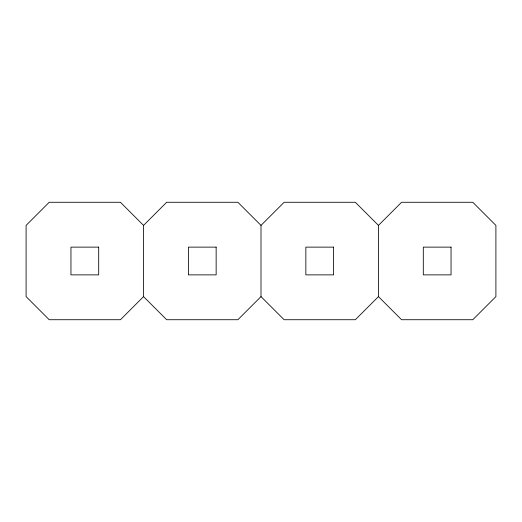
<?xml version="1.0" encoding="UTF-8"?>
<svg xmlns="http://www.w3.org/2000/svg" width="522" height="522" viewBox="0 0 522 522"><rect width="100%" height="100%" fill="white"/><g stroke="black" fill="none" stroke-linecap="round" stroke-linejoin="round"><path stroke-width="0.78" d="M143.55 225.393L166.668 202.275L237.882 202.275L261 225.393L261 296.607L237.882 319.725L166.668 319.725L143.55 296.607L143.55 225.393L120.432 202.275L49.218 202.275L26.1 225.393L26.1 296.607L49.218 319.725L120.432 319.725L143.55 296.607M261 225.393L284.118 202.275L355.332 202.275L378.45 225.393L378.45 296.607L355.332 319.725L284.118 319.725L261 296.607M378.45 225.393L401.568 202.275L472.782 202.275L495.9 225.393L495.9 296.607L472.782 319.725L401.568 319.725L378.45 296.607M98.697 247.128L70.953 247.128L70.953 274.872L98.697 274.872L98.697 247.128M216.147 247.128L188.403 247.128L188.403 274.872L216.147 274.872L216.147 247.128M333.597 247.128L305.853 247.128L305.853 274.872L333.597 274.872L333.597 247.128M451.047 247.128L423.303 247.128L423.303 274.872L451.047 274.872L451.047 247.128"/></g></svg>
